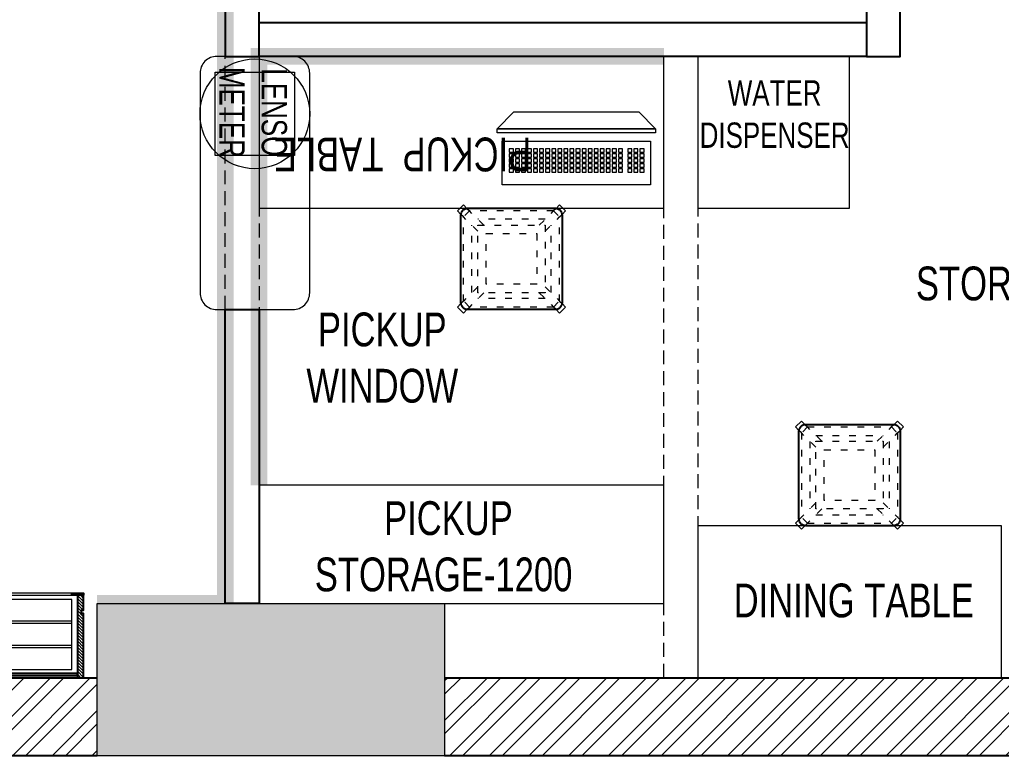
# Model space of a CAD drawing. Header units: feet. Extents: x 3261276 to 3279806, y -5766786 to -5760286.
# Drawn here: x 3274757 to 3277666, y -5766786 to -5764607 of the extents above; entities that cross this region are included whole.
import ezdxf

# ---------------------------------------------------------------- set-up
doc = ezdxf.new("R2010")
doc.units = ezdxf.units.FT
doc.header["$LTSCALE"] = 33
doc.header["$MEASUREMENT"] = 0
doc.linetypes.add('a_p6_plan_L18$0$HIDDEN', pattern=[0.375, 0.25, -0.125])
doc.linetypes.add('ACAD_ISO03W100', pattern=[30, 12, -18])
doc.layers.add('A-WALL', color=1, linetype='Continuous')
for name, color, linetype, lineweight in [('Column', 243, 'Continuous', 9), ('LENS-CURTAIN', 5, 'a_p6_plan_L18$0$HIDDEN', 9), ('LENS-PARTITION', 21, 'Continuous', 25), ('LENS-TEXT', 31, 'Continuous', 5), ('LENS_DIMENSION', 193, 'Continuous', 0), ('LENS_TEXT', 31, 'Continuous', 5), ('LK-EQPMT', 3, 'Continuous', 18), ('LK-FF&E WALL', 1, 'Continuous', 9), ('LK-FLUTTED FINISH', 20, 'Continuous', 30), ('LK-IT', 3, 'Continuous', 18), ('LK-MIRROR', 133, 'Continuous', 13), ('LK-TILES FINISH', 251, 'Continuous', 5), ('LN-ELEVATION-1', 81, 'Continuous', 25), ('LN-ELEVATION-2', 103, 'Continuous', 20), ('LN-ELEVATION-3', 125, 'Continuous', 18), ('LN-ELEVATION-5', 167, 'Continuous', 5), ('LN-HATCH', 251, 'Continuous', 0)]:
    doc.layers.add(name, color=color, linetype=linetype, lineweight=lineweight)
doc.styles.add('LK TXT', font='GILC____.TTF', dxfattribs={"height": 100})
doc.styles.get("Standard").update_dxf_attribs({"font": 'GILC____.TTF'})
pattern_1 = [(45, (7858054.0837, 3504049.203), (-4.4901280605, 4.4901280605), [])]

# ---------------------------------------------------------------- blocks, each defined once
blk = doc.blocks.new('A$C4c1cf22f')
at = {"layer": 'Column'}
h = blk.add_hatch(color=8, dxfattribs=at)
h.dxf.hatch_style = 1
h.paths.add_polyline_path([(-3790, 0), (-3790, 450), (-4820, 450), (-4820, 0)])
h.paths.add_polyline_path([(-4820, 6500), (-4820, 6170), (-3790, 6170), (-3790, 6500)])
h.paths.add_polyline_path([(0, 6160), (0, 6500), (-1690, 6500), (-1690, 6160)])
h.paths.add_polyline_path([(-660, 0), (-660, 450), (-1690, 450), (-1690, 0)])
h.paths.add_polyline_path([(-10860, 0), (-10860, 380), (-11880, 380), (-11880, 0)])
h.paths.add_polyline_path([(-17480, 0), (-16880, 0), (-16880, 410), (-17480, 410)])
h.paths.add_polyline_path([(-17480, 6500), (-17480, 6090), (-16880, 6090), (-16880, 6500)])
at = {"layer": 'LN-HATCH'}
h = blk.add_hatch(dxfattribs=at)
h.set_pattern_fill('ANSI32', color=256, scale=222)
h.set_pattern_definition([(45, (-3078826.565, 5459819.81), (-58.8666395, 58.8666395), []), (45, (-3078787.32, 5459819.81), (-58.8666395, 58.8666395), [])])
h.paths.add_polyline_path([(-4820, 0), (-4820, 230), (-10860, 230), (-10860, 0)])
h.paths.add_polyline_path([(-1690, 0), (-1690, 230), (-3790, 230), (-3790, 0)])
h.paths.add_polyline_path([(0, 0), (0, 6160), (-230, 6160), (-230, 2230), (-230, 450), (-660, 450), (-660, 0)])
h.paths.add_polyline_path([(-1460, 450), (-1460, 2230), (-1690, 2230), (-1690, 450)])
h.paths.add_polyline_path([(-230, 2000), (-230, 2230), (-790, 2230), (-790, 2000)])
h.paths.add_polyline_path([(-1690, 6270), (-1690, 6500), (-3790, 6500), (-3790, 6270)])
h.paths.add_polyline_path([(-4820, 6270), (-4820, 6500), (-16880, 6500), (-16880, 6270)])
h.paths.add_polyline_path([(-11880, 0), (-11880, 230), (-16880, 230), (-16880, 0)])
at = {"layer": 'A-WALL'}
for p, q in [((-10860, 230), (-4820, 230)), ((-3790, 230), (-1690, 230)), ((-10860, 0), (-4820, 0)), ((-3790, 0), (0, 0))]:
    blk.add_line(p, q, dxfattribs=at)
at = {"layer": 'Column'}
for p, q in [((-4820, 0), (-4820, 450)), ((-4820, 450), (-3790, 450)), ((-3790, 450), (-3790, 0)), ((-4820, 0), (-3790, 0))]:
    blk.add_line(p, q, dxfattribs=at)
blk = doc.blocks.new('CLENS 600 TYPE 6')
at = {"layer": 'LN-ELEVATION-1', "ltscale": 0.5}
blk.add_lwpolyline([(130, -225), (-130, -225, -0.414214), (-150, -205), (-150, 55, -0.414214), (-130, 75), (130, 75, -0.414214), (150, 55), (150, -205, -0.414214)], format="xyb", close=True, dxfattribs=at)
at = {"layer": 'LN-ELEVATION-3', "linetype": 'ACAD_ISO03W100', "ltscale": 0.05}
for p, q in [((-82.3, 25), (-124.7, 67.4)), ((124.7, 67.4), (-124.7, 67.4)), ((82.3, 25), (124.7, 67.4)), ((-100, 7.3), (-142.4, 49.7)), ((-142.4, -199.7), (-142.4, 49.7)), ((99.7, 42.4), (-99.7, 42.4)), ((100, 7.3), (142.4, 49.7)), ((142.4, -199.7), (142.4, 49.7)), ((-117.4, -174.7), (-117.4, 24.7)), ((117.4, -174.7), (117.4, 24.7)), ((-100, -157.3), (-142.4, -199.7)), ((100, -157.3), (142.4, -199.7)), ((-82.3, -175), (-124.7, -217.4)), ((99.7, -192.4), (-99.7, -192.4)), ((82.3, -175), (124.7, -217.4)), ((124.7, -217.4), (-124.7, -217.4))]:
    blk.add_line(p, q, dxfattribs=at)
for points in [[(-132.2, 74.9), (-124.7, 67.4), (-142.4, 49.7), (-149.9, 57.2)], [(132.2, 74.9), (124.7, 67.4), (142.4, 49.7), (149.9, 57.2)], [(-132.2, -224.9), (-124.7, -217.4), (-142.4, -199.7), (-149.9, -207.2)], [(132.2, -224.9), (124.7, -217.4), (142.4, -199.7), (149.9, -207.2)]]:
    blk.add_lwpolyline(points, dxfattribs=at)
for points in [[(100, -175), (-100, -175), (-100, 25), (100, 25)], [(75, -150), (-75, -150), (-75, 0), (75, 0)]]:
    blk.add_lwpolyline(points, close=True, dxfattribs=at)
at = {"layer": 'LN-ELEVATION-5', "ltscale": 0.5}
for points in [[(-149.9, 57.2), (-160.1, 67.4), (-142.4, 85.1), (-132.2, 74.9)], [(149.9, 57.2), (160.1, 67.4), (142.4, 85.1), (132.2, 74.9)], [(-149.9, -207.2), (-160.1, -217.4), (-142.4, -235.1), (-132.2, -224.9)], [(149.9, -207.2), (160.1, -217.4), (142.4, -235.1), (132.2, -224.9)]]:
    blk.add_lwpolyline(points, dxfattribs=at)
blk = doc.blocks.new('*U26')
at = {"layer": 'LK-EQPMT', "ltscale": 12}
blk.add_lwpolyline([(6, 4.9), (-6, 4.9), (-6, -4.9), (6, -4.9)], close=True, dxfattribs=at)
blk = doc.blocks.new('*U27')
at = {"color": 0, "linetype": 'ByBlock', "lineweight": -2}
for p in [(0, 0), (18, 0), (35.9, 0), (53.9, 0), (71.8, 0), (89.8, 0), (107.8, 0), (125.7, 0), (143.7, 0), (161.6, 0), (179.6, 0), (197.6, 0), (215.5, 0), (233.5, 0), (251.4, 0), (269.4, 0), (287.4, 0), (305.3, 0), (323.3, 0), (0, -14.7), (0, -29.5), (18, -14.7), (18, -29.5), (35.9, -14.7), (35.9, -29.5), (53.9, -14.7), (53.9, -29.5), (71.8, -14.7), (71.8, -29.5), (89.8, -14.7), (89.8, -29.5), (107.8, -14.7), (107.8, -29.5), (125.7, -14.7), (125.7, -29.5), (143.7, -14.7), (143.7, -29.5), (161.6, -14.7), (161.6, -29.5), (179.6, -14.7), (179.6, -29.5), (197.6, -14.7), (197.6, -29.5), (215.5, -14.7), (215.5, -29.5), (233.5, -14.7), (233.5, -29.5), (251.4, -14.7), (251.4, -29.5), (269.4, -14.7), (269.4, -29.5), (287.4, -14.7), (287.4, -29.5), (305.3, -14.7), (305.3, -29.5), (323.3, -14.7), (323.3, -29.5), (0, -44.2), (0, -59), (18, -44.2), (18, -59), (35.9, -44.2), (35.9, -59), (53.9, -44.2), (53.9, -59), (71.8, -44.2), (71.8, -59), (89.8, -44.2), (89.8, -59), (107.8, -44.2), (107.8, -59), (125.7, -44.2), (125.7, -59), (143.7, -44.2), (143.7, -59), (161.6, -44.2), (161.6, -59), (179.6, -44.2), (179.6, -59), (197.6, -44.2), (197.6, -59), (215.5, -44.2), (215.5, -59), (233.5, -44.2), (233.5, -59), (251.4, -44.2), (251.4, -59), (269.4, -44.2), (269.4, -59), (287.4, -44.2), (287.4, -59), (305.3, -44.2), (305.3, -59), (323.3, -44.2), (323.3, -59)]:
    blk.add_blockref('*U26', p, dxfattribs=at)
blk = doc.blocks.new('*U24')
at = {"layer": 'LK-EQPMT', "ltscale": 12}
blk.add_lwpolyline([(6, 4.9), (-6, 4.9), (-6, -4.9), (6, -4.9)], close=True, dxfattribs=at)
blk = doc.blocks.new('*U25')
at = {"color": 0, "linetype": 'ByBlock', "lineweight": -2}
for p in [(0, 0), (18, 0), (35.9, 0), (0, -14.7), (0, -29.5), (18, -14.7), (18, -29.5), (35.9, -14.7), (35.9, -29.5), (0, -44.2), (0, -59), (18, -44.2), (18, -59), (35.9, -44.2), (35.9, -59)]:
    blk.add_blockref('*U24', p, dxfattribs=at)
blk = doc.blocks.new('*U18')
at = {"ltscale": 12}
blk.add_lwpolyline([(8, 0), (8, 129.1), (448, 129.1), (448, 0)], close=True, dxfattribs=at)
for name, p in [('*U27', (35.2, 101.6)), ('*U25', (386.6, 101.6))]:
    blk.add_blockref(name, p)
blk = doc.blocks.new('Pickup table PC')
at = {"layer": 'LN-ELEVATION-2', "ltscale": 0.5}
for points in [[(470, 50), (0, 50), (0, 62), (470, 62)], [(420, 0), (50, 0), (0, 50), (470, 50)]]:
    blk.add_lwpolyline(points, close=True, dxfattribs=at)
blk = doc.blocks.new('Stool')
at = {"layer": 'LN-ELEVATION-1', "ltscale": 0.5}
blk.add_lwpolyline([(-130, 300), (130, 300, -0.414214), (150, 280), (150, 20, -0.414214), (130, 0), (-130, 0, -0.414214), (-150, 20), (-150, 280, -0.414214)], format="xyb", close=True, dxfattribs=at)
at = {"layer": 'LN-ELEVATION-3', "linetype": 'ACAD_ISO03W100', "ltscale": 0.05}
for p, q in [((-82.3, 250), (-124.7, 292.4)), ((-124.7, 292.4), (124.7, 292.4)), ((82.3, 250), (124.7, 292.4)), ((-100, 232.3), (-142.4, 274.7)), ((-142.4, 274.7), (-142.4, 25.3)), ((-99.7, 267.4), (99.7, 267.4)), ((100, 232.3), (142.4, 274.7)), ((142.4, 274.7), (142.4, 25.3)), ((-117.4, 249.7), (-117.4, 50.3)), ((117.4, 249.7), (117.4, 50.3)), ((-100, 67.7), (-142.4, 25.3)), ((100, 67.7), (142.4, 25.3)), ((-82.3, 50), (-124.7, 7.6)), ((-99.7, 32.6), (99.7, 32.6)), ((82.3, 50), (124.7, 7.6)), ((-124.7, 7.6), (124.7, 7.6))]:
    blk.add_line(p, q, dxfattribs=at)
for points in [[(-132.2, 299.9), (-124.7, 292.4), (-142.4, 274.7), (-149.9, 282.2)], [(132.2, 299.9), (124.7, 292.4), (142.4, 274.7), (149.9, 282.2)], [(-132.2, 0.1), (-124.7, 7.6), (-142.4, 25.3), (-149.9, 17.8)], [(132.2, 0.1), (124.7, 7.6), (142.4, 25.3), (149.9, 17.8)]]:
    blk.add_lwpolyline(points, dxfattribs=at)
for points in [[(-100, 250), (100, 250), (100, 50), (-100, 50)], [(-75, 225), (75, 225), (75, 75), (-75, 75)]]:
    blk.add_lwpolyline(points, close=True, dxfattribs=at)
at = {"layer": 'LN-ELEVATION-5', "ltscale": 0.5}
for points in [[(-149.9, 282.2), (-160.1, 292.4), (-142.4, 310.1), (-132.2, 299.9)], [(149.9, 282.2), (160.1, 292.4), (142.4, 310.1), (132.2, 299.9)], [(-149.9, 17.8), (-160.1, 7.6), (-142.4, -10.1), (-132.2, 0.1)], [(149.9, 17.8), (160.1, 7.6), (142.4, -10.1), (132.2, 0.1)]]:
    blk.add_lwpolyline(points, dxfattribs=at)
blk = doc.blocks.new('VC HD 1200')
at = {"layer": 'LN-HATCH', "ltscale": 0.5}
h = blk.add_hatch(dxfattribs=at)
h.set_pattern_fill('ANSI31', color=256, scale=2)
h.set_pattern_definition([(45, (3760859.753, 1795248.936), (-4.490128061, 4.490128061), [])])
h.paths.add_polyline_path([(-1200, 250), (-1200, 60), (-1194, 60), (-1194, 50), (-1200, 50), (-1200, 6), (-1182, 6), (-1182, 250)])
h = blk.add_hatch(dxfattribs=at)
h.set_pattern_fill('ANSI31', color=256, scale=2)
h.set_pattern_definition(pattern_1)
h.paths.add_polyline_path([(0, 250), (0, 60), (-6, 60), (-6, 50), (0, 50), (0, 6), (-18, 6), (-18, 250)])
h = blk.add_hatch(dxfattribs=at)
h.set_pattern_fill('ANSI31', color=256, scale=2)
h.set_pattern_definition([(45, (7858047.0837, 3504049.203), (-4.4901280605, 4.4901280605), [])])
h.paths.add_polyline_path([(-1165, 6), (-1165, 0), (-1200, 0), (-1200, 6)])
h = blk.add_hatch(dxfattribs=at)
h.set_pattern_fill('ANSI31', color=256, scale=2)
h.set_pattern_definition(pattern_1)
h.paths.add_polyline_path([(-28, 6), (-28, 0), (0, 0), (0, 6)])
at = {"layer": 'LN-ELEVATION-1', "ltscale": 0.5}
for points in [[(-1200, 250), (-1200, 60), (-1194, 60), (-1194, 50), (-1200, 50), (-1200, 6), (-1182, 6), (-1182, 250)], [(-18, 238), (-1182, 238), (-1182, 244), (-18, 244)], [(0, 250), (0, 60), (-6, 60), (-6, 50), (0, 50), (0, 6), (-18, 6), (-18, 250)], [(-1165, 6), (-1165, 0), (-1200, 0), (-1200, 6)], [(-35, 6), (-35, 0), (0, 0), (0, 6)]]:
    blk.add_lwpolyline(points, close=True, dxfattribs=at)
at = {"layer": 'LN-ELEVATION-3', "ltscale": 0.5}
for p, q in [((-1182, 250), (-18, 250)), ((-1165, 6), (-35, 6)), ((-35, 0), (-1165, 0))]:
    blk.add_line(p, q, dxfattribs=at)
for points in [[(-1165, 226), (-35, 226), (-35, 18), (-1165, 18)], [(-1165, 226), (-983.3, 226), (-983.3, 162), (-1165, 162)], [(-975.3, 226), (-793.7, 226), (-793.7, 162), (-975.3, 162)], [(-785.7, 226), (-604, 226), (-604, 162), (-785.7, 162)], [(-596, 226), (-414.3, 226), (-414.3, 162), (-596, 162)], [(-406.3, 226), (-224.7, 226), (-224.7, 162), (-406.3, 162)], [(-216.7, 226), (-35, 226), (-35, 162), (-216.7, 162)], [(-1165, 90), (-983.3, 90), (-983.3, 154), (-1165, 154)], [(-975.3, 154), (-793.7, 154), (-793.7, 90), (-975.3, 90)], [(-785.7, 154), (-604, 154), (-604, 90), (-785.7, 90)], [(-596, 154), (-414.3, 154), (-414.3, 90), (-596, 90)], [(-406.3, 154), (-224.7, 154), (-224.7, 90), (-406.3, 90)], [(-216.7, 154), (-35, 154), (-35, 90), (-216.7, 90)], [(-1165, 82), (-983.3, 82), (-983.3, 18), (-1165, 18)], [(-975.3, 82), (-793.7, 82), (-793.7, 18), (-975.3, 18)], [(-785.7, 82), (-604, 82), (-604, 18), (-785.7, 18)], [(-596, 82), (-414.3, 82), (-414.3, 18), (-596, 18)], [(-406.3, 82), (-224.7, 82), (-224.7, 18), (-406.3, 18)], [(-216.7, 82), (-35, 82), (-35, 18), (-216.7, 18)]]:
    blk.add_lwpolyline(points, close=True, dxfattribs=at)

msp = doc.modelspace()

# ---------------------------------------------------------------- linework, layer by layer
at = {"layer": 'LENS-CURTAIN', "ltscale": 5}
for points in [[(3275466.5, -5764715.9), (3275466.5, -5765465.9), (3275366.5, -5765465.9), (3275366.5, -5764715.9)], [(3276766.5, -5764715.9), (3276766.5, -5766555.9), (3276666.5, -5766555.9), (3276666.5, -5764715.9)]]:
    msp.add_lwpolyline(points, close=True, dxfattribs=at)
at = {"layer": 'LENS-PARTITION'}
for points in [[(3275466.5, -5763015.9), (3275366.5, -5763015.9), (3275366.5, -5764715.9), (3275466.5, -5764715.9)], [(3277366.5, -5763015.9), (3277266.5, -5763015.9), (3277266.5, -5764715.9), (3277366.5, -5764715.9)], [(3277266.5, -5764715.9), (3275466.5, -5764715.9), (3275466.5, -5764615.9), (3277266.5, -5764615.9)], [(3275366.5, -5766335.9), (3275366.5, -5765465.9), (3275466.5, -5765465.9), (3275466.5, -5766335.9)]]:
    msp.add_lwpolyline(points, close=True, dxfattribs=at)
at = {"layer": 'LK-EQPMT'}
msp.add_lwpolyline([(3275336.5, -5764763), (3275571.5, -5764763), (3275571.5, -5765009), (3275336.5, -5765009)], close=True, dxfattribs=at)
at = {"layer": 'LK-FF&E WALL'}
msp.add_lwpolyline([(3275341.5, -5765465.9), (3275566.5, -5765465.9, 0.414214), (3275616.5, -5765415.9), (3275616.5, -5764765.9, 0.414214), (3275566.5, -5764715.9), (3275341.5, -5764715.9, 0.414214), (3275291.5, -5764765.9), (3275291.5, -5765415.9, 0.414214)], format="xyb", close=True, dxfattribs=at)
for points in [[(3276666.5, -5764715.9), (3275466.5, -5764715.9), (3275466.5, -5765165.9), (3276666.5, -5765165.9)], [(3276766.5, -5765165.9), (3277216.5, -5765165.9), (3277216.5, -5764715.9), (3276766.5, -5764715.9)], [(3276666.5, -5766335.9), (3276666.5, -5765985.9), (3275466.5, -5765985.9), (3275466.5, -5766335.9)], [(3276766.5, -5766555.9), (3277666.5, -5766555.9), (3277666.5, -5766105.9), (3276766.5, -5766105.9)]]:
    msp.add_lwpolyline(points, close=True, dxfattribs=at)
msp.add_circle((3275454, -5764886), 162.5, dxfattribs=at)
at = {"layer": 'LK-FLUTTED FINISH', "linetype": 'ACAD_ISO03W100', "ltscale": 0.05, "const_width": 50}
msp.add_lwpolyline([(3275366.5, -5766335.9), (3275366.5, -5760615.9)], dxfattribs=at)
at = {"layer": 'LK-MIRROR', "linetype": 'ACAD_ISO03W100', "ltscale": 0.05, "const_width": 50}
msp.add_lwpolyline([(3275366.5, -5766335.9), (3274986.5, -5766335.9)], dxfattribs=at)
at = {"layer": 'LK-TILES FINISH', "color": 212, "linetype": 'ACAD_ISO03W100', "ltscale": 0.05, "const_width": 50}
msp.add_lwpolyline([(3275466.5, -5765985.9), (3275466.5, -5764715.9), (3276666.5, -5764715.9)], dxfattribs=at)

# ---------------------------------------------------------------- block references
at = {"layer": 'LENS_DIMENSION'}
msp.add_blockref('A$C4c1cf22f', (3279806.5, -5766785.9), dxfattribs=at)
at = {"layer": 'LK-FF&E WALL'}
for name, p in [('CLENS 600 TYPE 6', (3276214.7, -5765240.9)), ('Stool', (3277216.5, -5766105.9))]:
    msp.add_blockref(name, p, dxfattribs=at)
at = {"layer": 'LK-FF&E WALL', "xscale": -1, "rotation": 180}
msp.add_blockref('VC HD 1200', (3274946.5, -5766305.9), dxfattribs=at)
at = {"layer": 'LK-IT', "rotation": 180}
msp.add_blockref('Pickup table PC', (3276641.9, -5764880), dxfattribs=at)
at = {"layer": 'LK-IT', "ltscale": 0.5}
msp.add_blockref('*U18', (3276178.9, -5765096.2), dxfattribs=at)

# ---------------------------------------------------------------- texts
at = {"layer": 'LENS-TEXT', "color": 0, "linetype": 'Continuous', "ltscale": 3, "attachment_point": 5, "style": 'LK TXT'}
for s, width, gutter_width, insert, char_height, rotation in [('LENSO\\PMETER', 353.056, 0.5, (3275449.2, -5764881.7), 75, 270), ('PICKUP  TABLE  ', 783.964, 1, (3275891.6, -5765005.7), 100, 180)]:
    msp.add_mtext_dynamic_manual_height_columns(s, width=width, gutter_width=gutter_width, heights=[0], dxfattribs=dict(at, insert=insert, char_height=char_height, rotation=rotation))
for s, width, gutter_width, insert, char_height in [('WATER \\PDISPENSER', 264.162, 0.75, (3276994.5, -5764887.3), 75), (' PICKUP STORAGE-1200', 1099.487, 1, (3276013.4, -5766167.4), 100), ('DINING TABLE', 783.964, 1, (3277229.1, -5766327.9), 100)]:
    msp.add_mtext_dynamic_manual_height_columns(s, width=width, gutter_width=gutter_width, heights=[0], dxfattribs=dict(at, insert=insert, char_height=char_height))
at = {"layer": 'LENS_TEXT', "linetype": 'Continuous', "ltscale": 3, "char_height": 100, "attachment_point": 5}
for s, insert in [('STORE', (3277589.8, -5765389.1)), ('PICKUP WINDOW', (3275831.7, -5765608.6))]:
    msp.add_mtext_dynamic_manual_height_columns(s, width=730.507, gutter_width=1, heights=[0], dxfattribs=dict(at, insert=insert))

doc.saveas('drawing.dxf')
